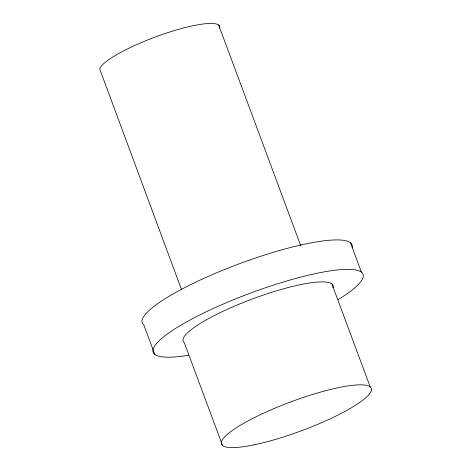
<?xml version="1.0" encoding="UTF-8"?>
<svg xmlns="http://www.w3.org/2000/svg" width="471" height="471" viewBox="0 0 471 471"><rect width="100%" height="100%" fill="white"/><g stroke="black" fill="none" stroke-linecap="round" stroke-linejoin="round"><path stroke-width="0.71" d="M350.471 242.748L361.41 272.161M331.89 283.907L370.182 386.856M218.679 25.045L300.816 245.915M181.459 289.453L99.693 68.931A63.962 12.317 -20.4 0 1 164.043 33.894A63.962 12.317 -20.4 0 1 219.58 28.136M222.577 445.584L184.291 342.629A79.952 15.396 -20.4 0 1 253.769 298.455A79.952 15.396 -20.4 0 1 333.021 287.775M154.771 354.375L143.826 324.961A111.933 21.548 -20.4 0 1 239.398 263.742A111.933 21.548 -20.4 0 1 352.249 247.346M188.471 355.264A111.933 21.548 -20.4 0 1 178.827 326.432A111.933 21.548 -20.4 0 1 326.75 271.431A111.933 21.548 -20.4 0 1 338.184 299.597M254.146 444.818A79.952 15.396 -20.4 0 0 371.307 390.724A79.952 15.396 -20.4 0 0 263.683 413.12A79.952 15.396 -20.4 0 0 254.146 444.818"/></g></svg>
